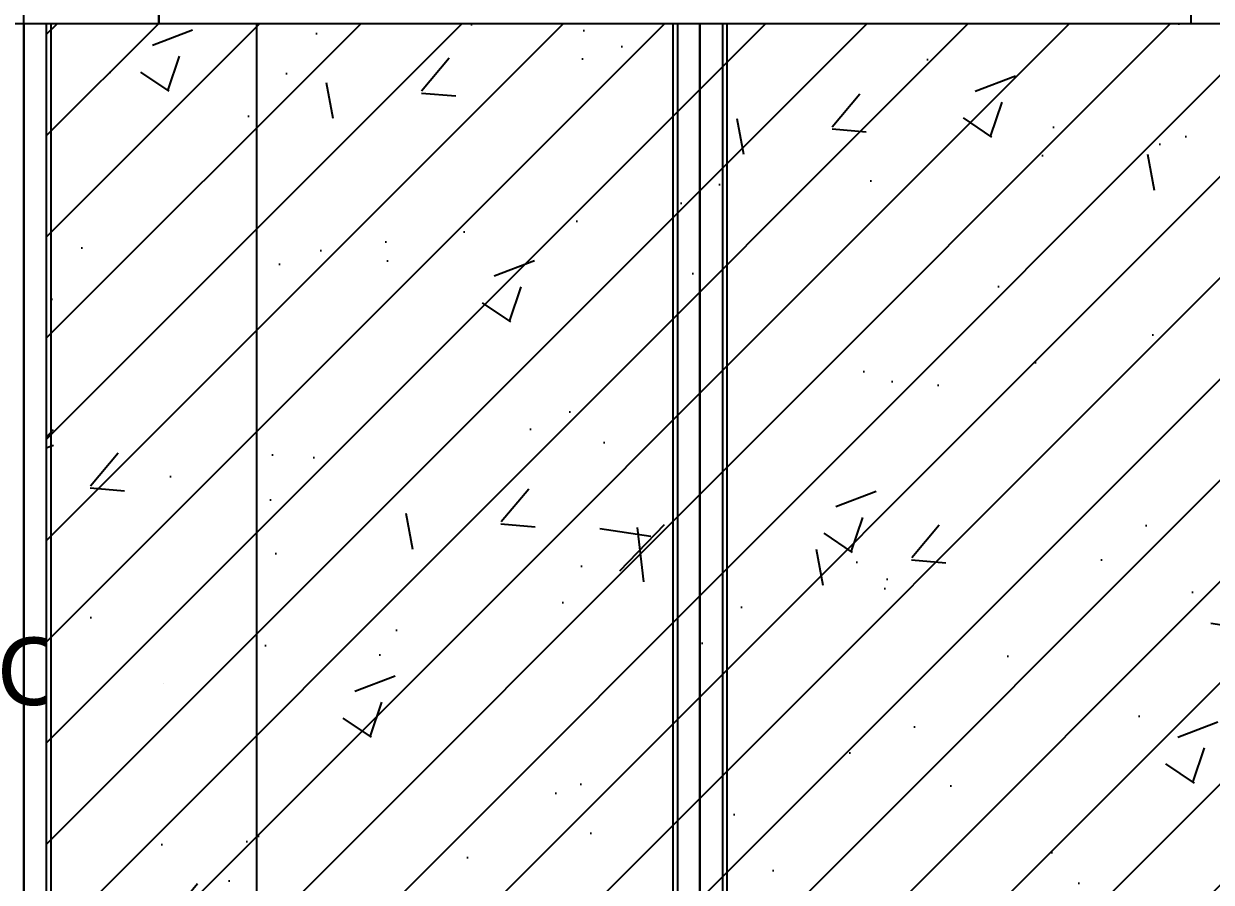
# Model space of a CAD drawing. Header units: millimetres. Extents: x -4391136 to -1798569, y -886572 to -291056.
# Drawn here: x -2255450 to -2252816, y -392444 to -390540 of the extents above; entities that cross this region are included whole.
import ezdxf
from ezdxf.enums import TextEntityAlignment as Align

# ---------------------------------------------------------------- set-up
doc = ezdxf.new("R2010")
doc.units = ezdxf.units.MM
doc.set_wipeout_variables(frame=1)
doc.linetypes.add('Xref-LOUVER-E1-E4$0$HIDDEN2', pattern=[4.7625, 3.175, -1.5875])
for name, color, linetype in [('000 - CONCRETE_COL_HATCH_', 7, 'Continuous'), ('000 - CONCRETE_PRECAST_MAIN_COLOR_1', 7, 'Continuous'), ('000 - CONCRETE_PRECAST_WIPEOUT_', 7, 'Continuous'), ('000 - CONCRETE_WALL_MAIN_COLOR_1', 7, 'Continuous'), ('_PP-Dim', 7, 'Continuous'), ('Xref-E1-E4$0$E2_Ent2-CRD$0$_Beam', 7, 'Continuous'), ('Xref-E1-E4$0$E2_Ent2-CRD$0$_Col', 7, 'Continuous'), ('Xref-E1-E4$0$E2_Ent2-CRD$0$_Hatch', 7, 'Continuous'), ('Xref-E1-E4$0$E2_Ent2-CRD$0$A-200-M_WALL_EXT', 7, 'Continuous'), ('Xref-E1-E4$0$E2_Ent2-CRD$0$S-280-M_STRUCT_FRAME', 7, 'Continuous'), ('Xref-LOUVER-E1-E4$0$_PRECAST', 7, 'Xref-LOUVER-E1-E4$0$HIDDEN2')]:
    doc.layers.add(name, color=color, linetype=linetype)
doc.styles.add('Xref-E1-E4$0$E2_Ent2-CRD$0$Arial', font='arial.ttf', dxfattribs={"height": 300})
pattern_1 = [(135, (-97966.48, -101250), (-106.06602, -106.06602), [])]

# ---------------------------------------------------------------- blocks, each defined once
blk = doc.blocks.new('W-1-PP17-ENT2_REV00_20260527-020919_ELEVATION_2_ST')
at = {"layer": 'Xref-E1-E4$0$E2_Ent2-CRD$0$_Hatch', "lineweight": -3}
h = blk.add_hatch(dxfattribs=at)
h.set_pattern_fill('FP_5', style=0, pattern_type=2)
h.set_pattern_definition(pattern_1)
h.paths.add_polyline_path([(-19735, 102190), (-19735, 103500), (-22025, 103500), (-22025, 102190), (-20233.7, 102190)])
h = blk.add_hatch(dxfattribs=at)
h.set_pattern_fill('FP_5', style=0, pattern_type=2)
h.set_pattern_definition(pattern_1)
h.paths.add_polyline_path([(-19735, 102190), (-19735, 103500), (-22025, 103500), (-22025, 102190), (-20233.7, 102190)])
at = {"layer": 'Xref-E1-E4$0$E2_Ent2-CRD$0$_Beam', "color": 7, "lineweight": -3}
blk.add_line((-22025, 104990), (-19735, 104990), dxfattribs=at)
at = {"layer": 'Xref-E1-E4$0$E2_Ent2-CRD$0$_Col', "color": 7}
blk.add_lwpolyline([(-19735, 102190), (-19735, 114090), (-19235, 114090), (-19235, 102190)], dxfattribs=at)
blk.add_lwpolyline([(-22325, 105590), (-22025, 105590), (-22025, 102290), (-22325, 102290)], close=True, dxfattribs=at)
at = {"layer": 'Xref-E1-E4$0$E2_Ent2-CRD$0$A-200-M_WALL_EXT', "color": 7, "lineweight": -3}
for p, q in [((-19735, 103500), (-22025, 103500)), ((-19735, 102190), (-19735, 103500))]:
    blk.add_line(p, q, dxfattribs=at)
at = {"layer": 'Xref-E1-E4$0$E2_Ent2-CRD$0$S-280-M_STRUCT_FRAME', "color": 7, "lineweight": -3}
blk.add_line((-22025, 104990), (-22025, 105340), dxfattribs=at)
at = {"layer": 'Xref-LOUVER-E1-E4$0$_PRECAST', "color": 7}
for points in [[(-16435, 105290), (-22275, 105290), (-22275, 102290)], [(-20825, 102290), (-20825, 105290)]]:
    blk.add_lwpolyline(points, dxfattribs=at)
at = {"layer": 'Defpoints', "color": 7, "lineweight": -3, "style": 'Xref-E1-E4$0$E2_Ent2-CRD$0$Arial'}
blk.add_text('C50', height=150, dxfattribs=at).set_placement((-22191.6, 103854.2), align=Align.MIDDLE_CENTER)
blk = doc.blocks.new('DPA_Curved type C_Left_Corner 1 - Curved Type C_Left_Corner 1-31266682-ENTRANCE 2 - ENLARGE ELEVATION 2')
at = {"layer": '000 - CONCRETE_PRECAST_MAIN_COLOR_1', "color": 7}
for p, q in [((-518973.9, 102290), (-518973.9, 105290)), ((-518973.9, 105290), (-518973.9, 102290)), ((-518923.9, 105290), (-518923.9, 102290)), ((-518923.9, 105290), (-518923.9, 102290)), ((-518913.9, 105290), (-518913.9, 102290)), ((-518457.3, 105290), (-518457.3, 102290)), ((-517533.9, 105290), (-517533.9, 102290)), ((-517523.9, 105290), (-517523.9, 102290)), ((-517523.9, 105290), (-517523.9, 102290)), ((-517473.9, 105290), (-517473.9, 102290)), ((-517473.9, 105290), (-517473.9, 102290)), ((-518973.9, 102290), (-517473.9, 102290)), ((-518923.9, 102290), (-518973.9, 102290)), ((-518913.9, 102290), (-518923.9, 102290)), ((-518457.3, 102290), (-518913.9, 102290)), ((-517533.9, 102290), (-518457.3, 102290)), ((-517523.9, 102290), (-517533.9, 102290)), ((-517473.9, 102290), (-517523.9, 102290))]:
    blk.add_line(p, q, dxfattribs=at)
blk = doc.blocks.new('ACM_STR_COLN_Precast- Rectangular Column - 300x300-21690118-ENTRANCE 2 - ENLARGE ELEVATION 2')
at = {"layer": '000 - CONCRETE_WALL_MAIN_COLOR_1', "color": 7}
for p, q in [((-518973.9, 105290), (-518973.9, 102290)), ((-518973.9, 105290), (-518973.9, 102290)), ((-518963.9, 102290), (-518973.9, 102290)), ((-518683.9, 102290), (-518963.9, 102290)), ((-518673.9, 102290), (-518683.9, 102290))]:
    blk.add_line(p, q, dxfattribs=at)
blk = doc.blocks.new('DPA_Curved type A - Curved Type A-31239856-ENTRANCE 2 - ENLARGE ELEVATION 2')
at = {"layer": '000 - CONCRETE_PRECAST_MAIN_COLOR_1', "color": 7}
for p, q in [((-517473.9, 102290), (-517473.9, 105290)), ((-517473.9, 105290), (-517473.9, 102290)), ((-517423.9, 105290), (-517423.9, 102290)), ((-517423.9, 105290), (-517423.9, 102290)), ((-517413.9, 105290), (-517413.9, 102290)), ((-516033.9, 105290), (-516033.9, 102290)), ((-516023.9, 105290), (-516023.9, 102290)), ((-516023.9, 105290), (-516023.9, 102290)), ((-515973.9, 105290), (-515973.9, 102290)), ((-515973.9, 105290), (-515973.9, 102290)), ((-517473.9, 102290), (-515973.9, 102290)), ((-517423.9, 102290), (-517473.9, 102290)), ((-517413.9, 102290), (-517423.9, 102290)), ((-516033.9, 102290), (-517413.9, 102290)), ((-516023.9, 102290), (-516033.9, 102290)), ((-515973.9, 102290), (-516023.9, 102290))]:
    blk.add_line(p, q, dxfattribs=at)
blk = doc.blocks.new('A$C3de08056')
at = {"layer": '000 - CONCRETE_WALL_MAIN_COLOR_1', "color": 7}
for p, q in [((-16609.4, -900), (-29559.4, -900)), ((-28449.9, -900), (-29259.4, -900)), ((-28499.9, -900), (-28499.9, -2690)), ((-28499.9, -1200), (-28499.9, -900)), ((-28499.9, -900), (-28499.9, -1200)), ((-28499.9, -1200), (-28499.9, -900)), ((-26999.9, -2690), (-26999.9, -900)), ((-26999.9, -2690), (-26999.9, -900)), ((-26999.9, -2690), (-26999.9, -900)), ((-26999.9, -900), (-26999.9, -2690)), ((-28499.9, -1200), (-28499.9, -2690)), ((-26999.9, -1388.8), (-26999.9, -2690)), ((-26999.9, -2690), (-26999.9, -1388.8)), ((-28499.9, -2690), (-28499.9, -4000)), ((-28499.9, -2690), (-28499.9, -4200))]:
    blk.add_line(p, q, dxfattribs=at)
at = {"layer": '000 - CONCRETE_PRECAST_MAIN_COLOR_1', "color": 7}
for name in ['DPA_Curved type C_Left_Corner 1 - Curved Type C_Left_Corner 1-31266682-ENTRANCE 2 - ENLARGE ELEVATION 2', 'DPA_Curved type A - Curved Type A-31239856-ENTRANCE 2 - ENLARGE ELEVATION 2']:
    blk.add_blockref(name, (490474, -106190), dxfattribs=at)
at = {"layer": '000 - CONCRETE_WALL_MAIN_COLOR_1', "color": 7}
blk.add_blockref('ACM_STR_COLN_Precast- Rectangular Column - 300x300-21690118-ENTRANCE 2 - ENLARGE ELEVATION 2', (490474, -106190), dxfattribs=at)
blk = doc.blocks.new('W-1-PP17-ENT2_REV00_20260527-020919_ELEVATION_2_EX')
at = {"color": 7}
blk.add_blockref('A$C3de08056', (6174.9, 106190), dxfattribs=at)
blk = doc.blocks.new('W-1-PP17-ENT2_REV00_20260527-020919_ELEVATION_2_PRECAST')
at = {"color": 7}
blk.add_wipeout([(5840, 0), (0, 0), (0, -3000), (5840, -3000)], dxfattribs=at).dxf.layer = '000 - CONCRETE_PRECAST_WIPEOUT_'
at = {"layer": '000 - CONCRETE_COL_HATCH_'}
h = blk.add_hatch(dxfattribs=at)
h.set_pattern_fill('ANSI31')
h.set_pattern_definition([(45, (-112882316.63, -18304642.85), (-112.25320151, 112.25320151), [])])
h.paths.add_polyline_path([(5840, 0), (0, 0), (0, -3000), (5840, -3000)])
h = blk.add_hatch(dxfattribs=at)
h.set_pattern_fill('AR-CONC', scale=0.1)
h.set_pattern_definition([(50, (-112882316.6, -18304642.85), (910.923345, -79.6954277), [95.25, -1047.75]), (355, (-112882316.6, -18304642.85), (-176.217107, 955.284226), [76.2, -838.202921]), (100.4514447, (-112882240.7, -18304649.5), (734.7062355, 875.5887596), [80.950044, -890.451223]), (46.1842, (-112882316.6, -18304388.9), (1355.395204, -210.21164), [142.875, -1571.625]), (96.6355576, (-112882203.7, -18304406.4), (1187.02067, 1237.130623), [121.425116, -1335.67804]), (351.1841512, (-112882316.6, -18304388.9), (1187.02067, 1237.130623), [114.299835, -1257.29866]), (21, (-112882189.6, -18304452.35), (758.0719563, -511.325991), [95.25, -1047.75]), (326, (-112882189.6, -18304452.35), (309.010142, 920.9398306), [76.2, -838.2]), (71.451445, (-112882126.5, -18304495), (1067.0820964, 409.6138444), [80.950044, -890.449688]), (37.5, (-112882316.63, -18304642.85), (15.44301625, 422.7751944), [0, -828.04, 0, -850.9, 0, -841.375]), (7.5, (-112882316.63, -18304642.85), (334.0983126, 500.9028741), [0, -485.14, 0, -808.99, 0, -320.675]), (327.5, (-112882599.84, -18304642.85), (677.9529758, -28.64372), [0, -317.5, 0, -990.6, 0, -1314.45]), (317.5, (-112882726.84, -18304642.85), (740.645907, 127.1324552), [0, -412.75, 0, -657.86, 0, -933.45])])
h.paths.add_polyline_path([(5840, 0), (0, 0), (0, -3000), (5840, -3000)])
at = {"layer": '000 - CONCRETE_PRECAST_MAIN_COLOR_1', "color": 7}
for p, q in [((0, 0), (0, -3000)), ((1450, -3000), (1450, 0))]:
    blk.add_line(p, q, dxfattribs=at)
blk.add_lwpolyline([(5840, 0), (0, 0), (0, -3000), (5840, -3000), (5840, 0)], close=True, dxfattribs=at)

msp = doc.modelspace()

# ---------------------------------------------------------------- block references
at = {"layer": '_PP-Dim', "color": 7}
msp.add_blockref('W-1-PP17-ENT2_REV00_20260527-020919_ELEVATION_2_ST', (-2233125.2, -495830.4), dxfattribs=at)

# ---------------------------------------------------------------- next in the draw order: block references
at = {"color": 7}
msp.add_blockref('W-1-PP17-ENT2_REV00_20260527-020919_ELEVATION_2_PRECAST', (-2255400.2, -390540.4), dxfattribs=at)

# ---------------------------------------------------------------- next in the draw order: block references
msp.add_blockref('W-1-PP17-ENT2_REV00_20260527-020919_ELEVATION_2_EX', (-2233125.2, -495830.4), dxfattribs=at)

doc.saveas('drawing.dxf')
